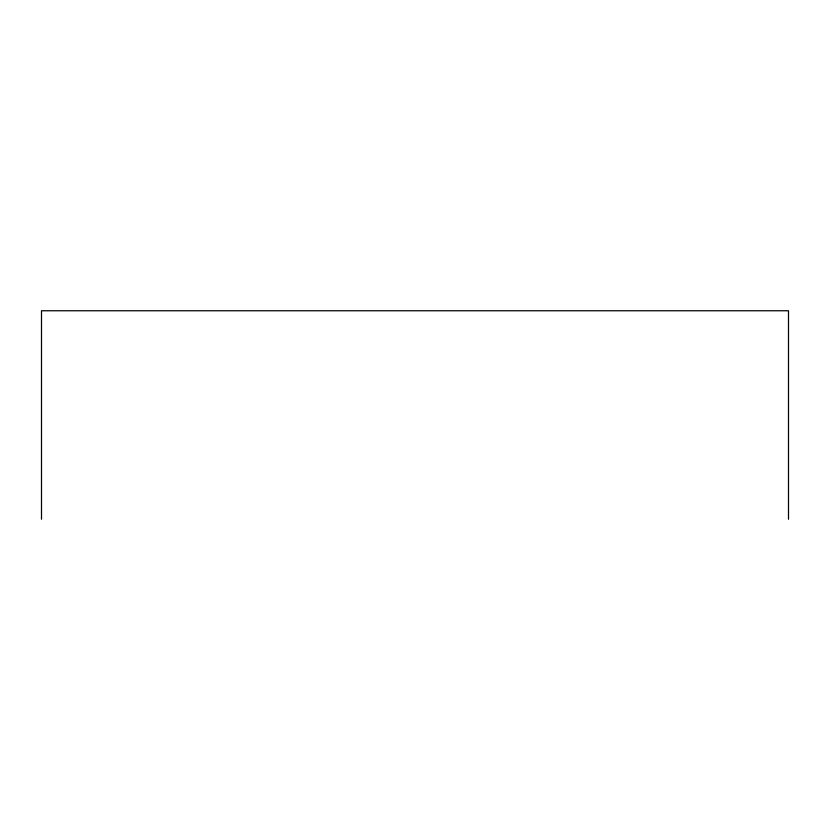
<?xml version="1.0" encoding="UTF-8"?>
<svg xmlns="http://www.w3.org/2000/svg" width="830" height="830" viewBox="0 0 830 830"><rect width="100%" height="100%" fill="white"/><g stroke="black" fill="none" stroke-linecap="round" stroke-linejoin="round"><path stroke-width="1.25" d="M788.5 519.238L788.5 310.762L41.5 310.762L41.5 519.238"/></g></svg>
